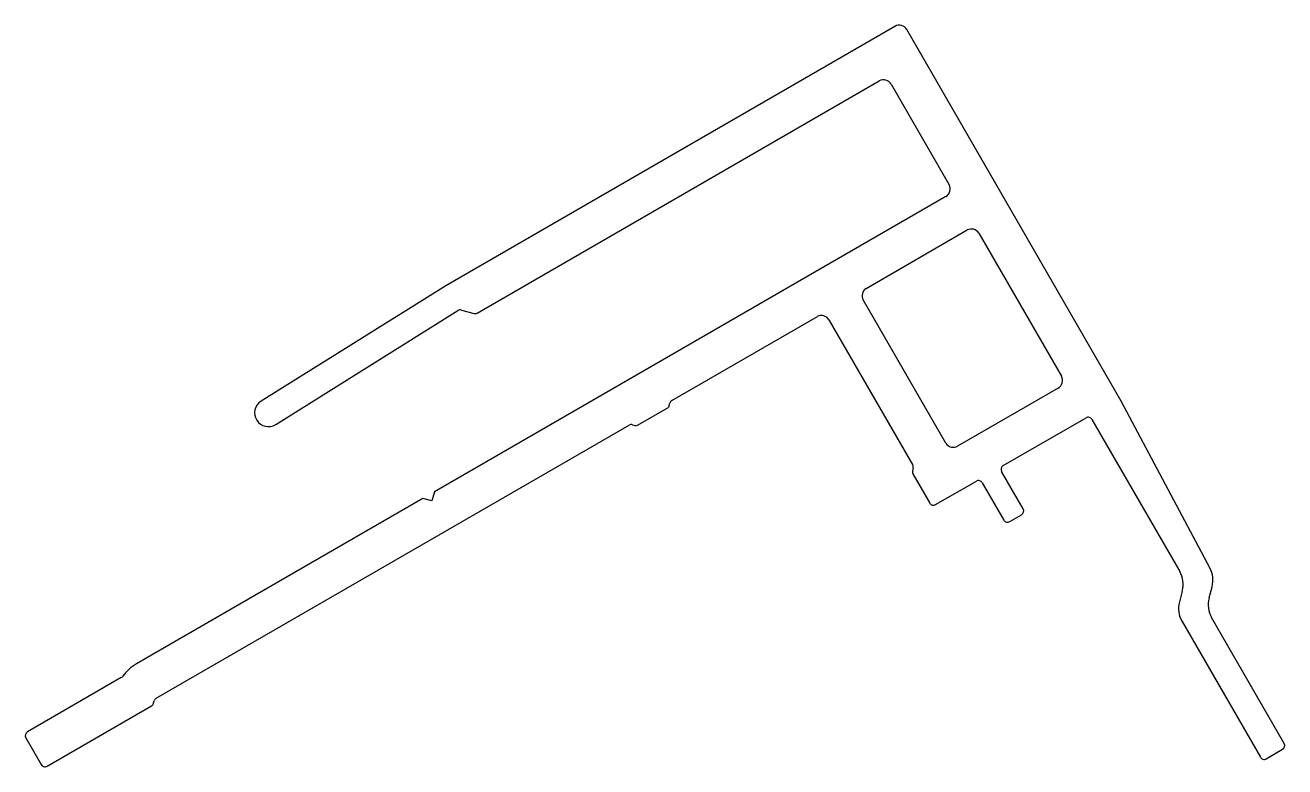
# Model space of a CAD drawing. Extents: x -37.4 to 35.6, y 2.9 to 45.9.
import ezdxf

# ---------------------------------------------------------------- set-up
doc = ezdxf.new("R2010")
doc.units = 0
doc.layers.get('0').update_dxf_attribs({"linetype": 'CONTINUOUS'})

msp = doc.modelspace()

# ---------------------------------------------------------------- linework, layer by layer
for p, q in [((13.018, 45.865), (-13.038, 30.822)), ((26.145, 24.127), (13.701, 45.682)), ((-11.207, 29.235), (12.107, 42.695)), ((12.79, 42.512), (16.159, 36.678)), ((15.976, 35.995), (-13.7, 18.862)), ((11.349, 30.668), (17.212, 34.053)), ((17.88, 33.862), (22.67, 25.567)), ((-13.038, 30.822), (-23.752, 24.127)), ((15.969, 21.698), (11.18, 29.994)), ((-22.904, 22.77), (-12.33, 29.378)), ((-12.133, 29.407), (-11.397, 29.21)), ((0.084, 24.164), (8.52, 29.035)), ((9.189, 28.844), (14.051, 20.422)), ((22.487, 24.884), (16.652, 21.515)), ((31.286, 14.458), (26.145, 24.127)), ((-1.873, 22.746), (-0.187, 23.719)), ((-0.07, 23.871), (-0.033, 24.012)), ((-29.831, 6.893), (-2.393, 22.734)), ((-2.204, 22.759), (-2.062, 22.721)), ((19.298, 20.387), (24.103, 23.161)), ((24.444, 23.069), (29.536, 14.249)), ((14.076, 20.232), (14.038, 20.091)), ((14.063, 19.901), (15.036, 18.215)), ((20.456, 17.88), (19.206, 20.045)), ((15.378, 18.124), (17.739, 19.487)), ((18.08, 19.395), (19.33, 17.23)), ((-14.36, 18.481), (-30.981, 8.885)), ((-13.84, 18.342), (-14.36, 18.481)), ((-13.7, 18.862), (-13.84, 18.342)), ((19.672, 17.139), (20.365, 17.539)), ((31.235, 12.709), (31.411, 13.365)), ((29.686, 13.111), (29.518, 12.483)), ((29.668, 11.345), (34.212, 3.474)), ((35.598, 4.274), (31.385, 11.571)), ((-31.858, 8.09), (-37.308, 4.944)), ((-29.986, 6.6), (-29.948, 6.741)), ((-36.158, 2.952), (-30.102, 6.448)), ((-37.4, 4.602), (-36.5, 3.043)), ((34.553, 3.383), (35.506, 3.933))]:
    msp.add_line(p, q)
for centre, radius, start, end in [((13.268, 45.432), 0.5, 29.99933, 119.99933), ((12.357, 42.262), 0.5, 29.99933, 119.99933), ((15.726, 36.428), 0.5, 299.99933, 29.99933), ((17.447, 33.612), 0.5, 29.99933, 118.04034), ((11.613, 30.244), 0.5, 121.95831, 209.99933), ((-12.197, 29.166), 0.25, 74.99933, 121.99933), ((-11.332, 29.451), 0.25, 254.99933, 299.99933), ((8.756, 28.594), 0.5, 29.99933, 119.99933), ((22.237, 25.317), 0.5, 299.99933, 29.99933), ((-23.328, 23.449), 0.8, 121.99933, 301.99933), ((0.209, 23.948), 0.25, 119.99933, 164.99933), ((-0.312, 23.936), 0.25, 299.99933, 344.99933), ((-2.268, 22.517), 0.25, 74.99933, 119.99933), ((-1.998, 22.963), 0.25, 254.99933, 299.99933), ((24.228, 22.944), 0.25, 29.99933, 119.99933), ((16.402, 21.948), 0.5, 209.99933, 299.99933), ((14.279, 20.026), 0.25, 164.99933, 209.99933), ((13.834, 20.297), 0.25, 344.99933, 29.99933), ((19.423, 20.17), 0.25, 119.99933, 209.99933), ((17.864, 19.27), 0.25, 29.99933, 119.99933), ((15.253, 18.34), 0.25, 209.99933, 299.99933), ((20.24, 17.755), 0.25, 299.99933, 29.99933), ((19.547, 17.355), 0.25, 209.99933, 299.99933), ((28.237, 13.499), 1.5, 344.99933, 29.99933), ((29.962, 13.753), 1.5, 344.99933, 27.99933), ((30.967, 12.095), 1.5, 164.99933, 209.99933), ((32.684, 12.321), 1.5, 164.99933, 209.99933), ((-29.706, 6.677), 2.55, 119.99933, 144.39508), ((-31.983, 8.307), 0.25, 299.99933, 324.39508), ((-30.227, 6.665), 0.25, 299.99933, 344.99933), ((-29.706, 6.677), 0.25, 119.99933, 164.99933), ((-37.183, 4.727), 0.25, 119.99933, 209.99933), ((35.381, 4.149), 0.25, 299.99933, 29.99933), ((-36.283, 3.168), 0.25, 209.99933, 299.99933), ((34.428, 3.599), 0.25, 209.99933, 299.99933)]:
    msp.add_arc(centre, radius, start, end)

doc.saveas('drawing.dxf')
